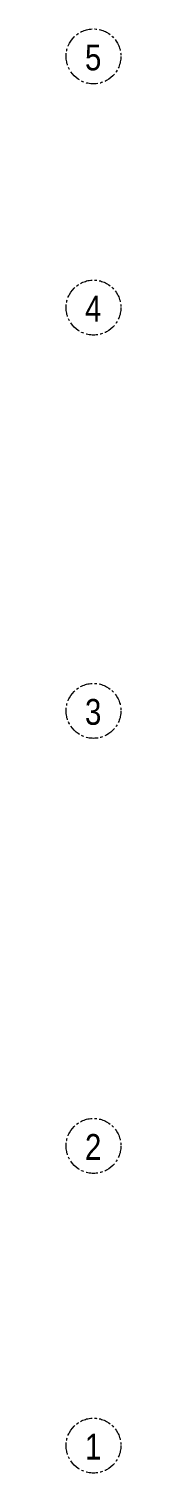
# Model space of a CAD drawing. Header units: inches. Extents: x -10117506 to -5032697, y -6529230 to -3253155.
# Drawn here: x -5044937.5 to -5044920.5, y -3259475 to -3259026.9 of the extents above; entities that cross this region are included whole.
import ezdxf

# ---------------------------------------------------------------- set-up
doc = ezdxf.new("R2010")
doc.units = ezdxf.units.IN
doc.header["$LTSCALE"] = 2
doc.header["$MEASUREMENT"] = 0
doc.linetypes.add('CENTER', pattern=[2, 1.25, -0.25, 0.25, -0.25])
doc.layers.add('Annotations-Bold.w', color=177, linetype='CONTINUOUS', lineweight=13)
doc.styles.add('ARAIL', font='ARIALN.TTF')

msp = doc.modelspace()

# ---------------------------------------------------------------- linework, layer by layer
at = {"layer": 'Annotations-Bold.w', "linetype": 'CENTER', "ltscale": 1.5}
for centre in [(-5044928.99, -3259035.43), (-5044928.99, -3259113.38), (-5044928.99, -3259238.51), (-5044928.99, -3259373.51), (-5044928.99, -3259466.51)]:
    msp.add_circle(centre, 8.53, dxfattribs=at)

# ---------------------------------------------------------------- texts
at = {"layer": 'Annotations-Bold.w', "linetype": 'CENTER', "ltscale": 1.5, "char_height": 8, "attachment_point": 1, "style": 'ARAIL'}
for s, insert in [('5', (-5044931.64, -3259031.76)), ('4', (-5044931.64, -3259109.71)), ('3', (-5044931.64, -3259234.84)), ('2', (-5044931.64, -3259369.84)), ('1', (-5044931.64, -3259462.84))]:
    msp.add_mtext_dynamic_manual_height_columns(s, width=6.5393, gutter_width=100, heights=[0], dxfattribs=dict(at, insert=insert))

doc.saveas('drawing.dxf')
